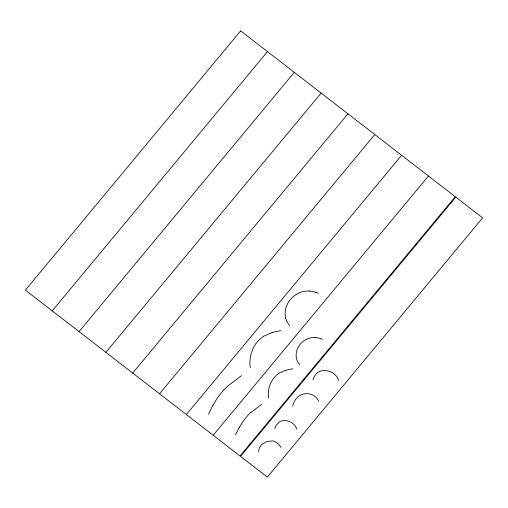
<?xml version="1.0" encoding="UTF-8"?>
<svg xmlns="http://www.w3.org/2000/svg" width="508" height="508" viewBox="0 0 508 508"><rect width="100%" height="100%" fill="white"/><g stroke="black" fill="none" stroke-linecap="round" stroke-linejoin="round"><path stroke-width="0.76" d="M258.401 451.688L259.34 448.272L260.877 445.586A9.487 9.157 -9 0 1 261.988 444.411L265.481 442.239A17.418 16.815 -9 0 1 267.722 441.414L272.656 440.906A7.417 7.156 -9 0 1 274.187 441.3L276.536 442.589A16.783 16.205 -9 0 1 279.298 445.059L280.962 447.421M274.771 428.65L275.101 427.666A14.434 13.932 -9 0 1 276.301 425.266L279.527 421.843A8.084 7.804 -9 0 1 281.292 420.967L285.121 420.459L288.95 421.316A15.469 14.935 -9 0 1 292.678 423.393L293.98 424.51A11.805 11.398 -9 0 1 295.827 426.904L296.901 429.209M208.559 414.052L212.922 405.2M235.604 434.715L239.052 427.717M52.229 310.871L267.468 51.613M79.058 331.603L294.297 72.346M105.886 352.336L321.126 93.078M132.709 373.069L347.955 113.811M159.537 393.802L374.783 134.544M186.366 414.534L401.612 155.27M213.195 435.267L428.441 176.003M223.926 389.852L226.32 387.426A51.6 49.816 -9 0 1 228.073 385.826L241.471 375.691M251.035 412.401L261.626 404.393M285.356 370.478L279.591 372.967A19.653 18.974 -9 0 0 278.022 373.996C270.548 379.4 267.31 389.23 268.535 398.164M272.072 332.613L264.198 335.94A24.86 23.997 -9 0 0 262.217 337.249C252.762 344.081 248.66 356.514 250.209 367.817M315.024 337.522C303.816 336.855 293.884 347.872 296.577 358.953A14.421 13.926 -9 0 0 299.695 364.636M309.562 291.122C295.212 289.935 282.213 303.994 285.686 318.218M315.792 292.36L314.56 292.005A25.063 24.2 -9 0 0 309.569 291.065M338.576 380.422C335.61 369.849 318.319 365.995 313.919 377.514A17.907 17.285 -9 0 0 313.074 379.781M272.078 332.638A48.165 46.501 -9 0 1 280.981 330.727M289.63 325.406A18.244 17.615 -9 0 1 285.617 318.23M315.792 292.36A32.417 31.299 -9 0 1 318.446 293.294M212.985 405.238A84.474 81.559 -9 0 1 223.882 389.814M285.363 370.497A38.284 36.963 -9 0 1 292.862 368.846M315.024 337.458A19.437 18.764 -9 0 1 319.399 338.252L320.383 338.512A25.629 24.74 -9 0 1 322.478 339.249M239.204 427.793A61.773 59.639 -9 0 1 250.908 412.274M318.745 401.187A15.513 14.98 -9 0 0 314.49 396.126A12.91 12.465 -9 0 0 305.937 393.649L303.936 393.935A13.989 13.506 -9 0 0 298.431 396.405L295.389 399.542L293.332 403.816A19.539 18.86 -9 0 0 292.773 406.095M240.646 30.88L25.4 290.138L240.024 456L455.263 196.736L240.646 30.88M455.771 197.129L240.532 456.387L267.354 477.12L482.6 217.862L455.771 197.129"/></g></svg>
